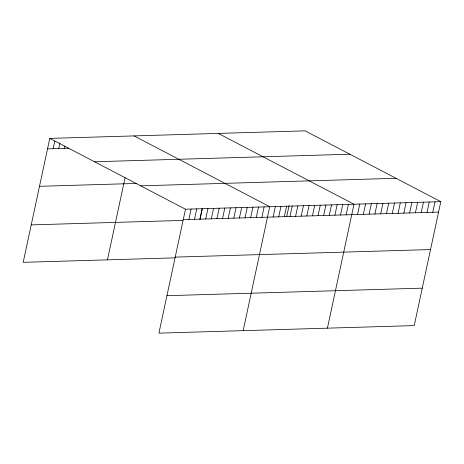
<?xml version="1.0" encoding="UTF-8"?>
<svg xmlns="http://www.w3.org/2000/svg" width="464" height="464" viewBox="0 0 464 464"><rect width="100%" height="100%" fill="white"/><g stroke="black" fill="none" stroke-linecap="round" stroke-linejoin="round"><path stroke-width="0.7" d="M49.77 138.4L185.484 209.206L158.908 333.146L414.23 325.6L440.8 201.66L305.092 130.854L49.77 138.4L23.2 262.34L174.858 257.856M53.145 148.683L54.793 141.021M58.766 148.521L59.96 142.947M64.38 148.352L64.827 146.264M107.457 259.852L125.071 177.683M188.86 219.489L191.098 209.038M194.474 219.327L196.713 208.875M199.88 219.263L202.223 208.33M200.094 219.159L202.333 208.707M205.709 218.991L207.947 208.545M211.329 218.828L213.568 208.377M216.943 218.66L219.182 208.208M222.558 218.498L224.802 208.046M228.178 218.329L230.417 207.878M233.792 218.161L236.037 207.71M239.412 217.999L241.651 207.547M245.027 217.831L247.266 207.379M250.647 217.662L252.886 207.217M256.261 217.5L258.5 207.048M261.882 217.332L264.12 206.88M243.165 330.652L269.735 206.718L134.026 135.911M273.11 217.001L275.355 206.55M278.731 216.833L280.969 206.387M284.345 216.671L286.59 206.219M286.688 216.7L289.031 205.767M289.965 216.502L292.204 206.051M295.58 216.34L297.824 205.888M301.2 216.172L303.439 205.72M306.814 216.004L309.053 205.552M312.434 215.841L314.673 205.39M318.049 215.673L320.288 205.221M323.669 215.505L325.908 205.059M329.283 215.342L331.522 204.891M334.898 215.174L337.142 204.723M340.518 215.012L342.757 204.56M346.132 214.844L348.377 204.392M327.422 328.164L353.991 204.224L218.283 133.423M357.541 214.507L359.78 204.056M363.324 214.333L365.568 203.887M369.112 214.165L371.351 203.713M374.9 213.991L377.139 203.545M380.689 213.823L382.928 203.371M386.477 213.649L388.716 203.203M392.26 213.481L394.504 203.029M398.048 213.307L400.287 202.861M403.837 213.138L406.075 202.687M409.625 212.964L411.864 202.519M415.413 212.796L417.652 202.345M421.196 212.628L423.441 202.176M426.984 212.454L429.223 202.002M432.773 212.286L435.012 201.834M47.531 148.851L68.591 148.231M94.557 161.768L349.873 154.222M39.504 186.302L136.393 183.437M140.696 185.838L396.018 178.298M185.484 209.206L440.8 201.66M183.239 219.658L438.561 212.112M31.227 224.889L182.886 220.406M175.212 257.108L430.528 249.562M166.941 295.696L422.257 288.15"/></g></svg>
